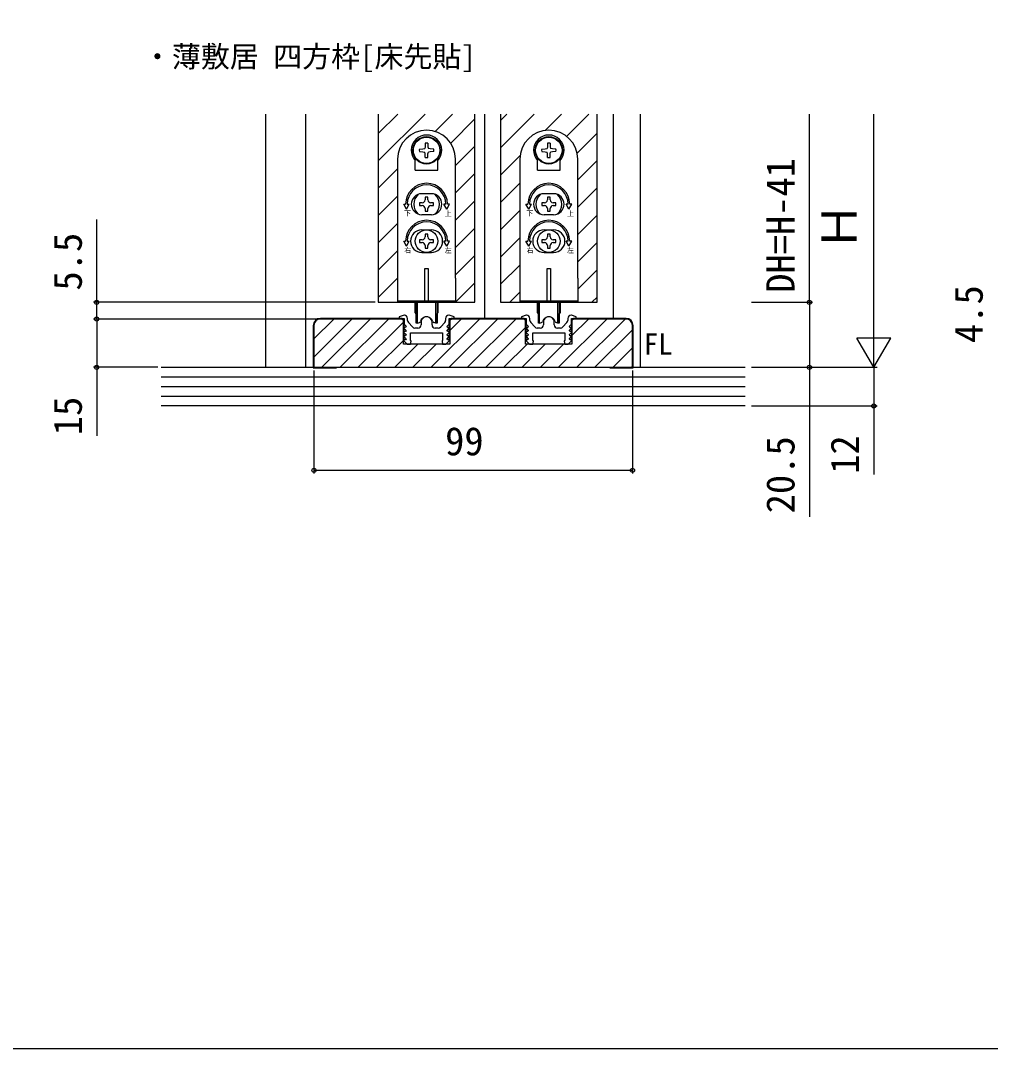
# Model space of a CAD drawing. Units: millimetres, scale not verified. Extents: x -525 to 525, y -783 to 779.
# Drawn here: x -117.9 to 183.6, y -783.3 to -463.8 of the extents above; entities that cross this region are included whole.
import ezdxf
from ezdxf.enums import TextEntityAlignment as Align

# ---------------------------------------------------------------- set-up
doc = ezdxf.new("R2010")
doc.units = ezdxf.units.MM
doc.header["$LTSCALE"] = 4
for name, color, linetype in [('0-2_USER1', 3, 'Continuous'), ('0-3_YKK_11', 7, 'Continuous'), ('0-4_YKK_12', 2, 'Continuous'), ('0-5_YKK_13', 4, 'Continuous'), ('0-7_YKK_D', 6, 'Continuous'), ('0-8_YKK_ZWAK', 7, 'Continuous'), ('0-9_YSS_K', 3, 'Continuous'), ('0-A_YSS_KE', 3, 'Continuous')]:
    doc.layers.add(name, color=color, linetype=linetype)
doc.styles.add('ＭＳ ゴシック', font='')
doc.styles.get('ＭＳ ゴシック').set_extended_font_data('MS Gothic')

msp = doc.modelspace()

# ---------------------------------------------------------------- linework, layer by layer
at = {"layer": '0-3_YKK_11'}
for p, q in [((2.416, -556.975), (2.416, -556.359)), ((3.918, -559.028), (2.673, -557.644)), ((6.616, -557.559), (6.616, -558.359)), ((10.016, -558.359), (10.016, -557.559)), ((13.959, -557.644), (12.714, -559.028)), ((14.216, -556.359), (14.216, -556.975)), ((40.416, -556.975), (40.416, -556.359)), ((41.918, -559.028), (40.673, -557.644)), ((44.616, -557.559), (44.616, -558.359)), ((48.016, -558.359), (48.016, -557.559)), ((51.959, -557.644), (50.714, -559.028)), ((52.216, -556.359), (52.216, -556.975)), ((5.616, -559.359), (4.661, -559.359)), ((11.971, -559.359), (11.016, -559.359)), ((43.616, -559.359), (42.661, -559.359)), ((49.971, -559.359), (49.016, -559.359))]:
    msp.add_line(p, q, dxfattribs=at)
for points in [[(1.416, -555.359), (1.316, -555.359), (-0.217, -555.85), (-0.137, -556.359), (1.316, -556.359), (1.316, -558.159), (1.927, -558.771), (1.767, -559.159), (1.404, -559.159), (1.29, -559.433), (1.927, -560.071), (1.767, -560.459), (1.404, -560.459), (1.29, -560.733), (1.927, -561.371), (1.767, -561.759), (1.404, -561.759), (1.29, -562.033), (1.927, -562.671), (1.767, -563.059), (1.404, -563.059), (1.29, -563.333), (2.316, -564.359), (3.316, -564.359), (3.503, -563.395), (3.316, -563.117), (3.316, -560.859)], [(3.316, -560.859), (13.316, -560.859), (13.316, -563.117), (13.128, -563.395), (13.316, -564.359), (14.316, -564.359), (15.342, -563.333), (15.228, -563.059), (14.865, -563.059), (14.704, -562.671), (15.342, -562.033), (15.228, -561.759), (14.865, -561.759), (14.704, -561.371), (15.342, -560.733), (15.228, -560.459), (14.865, -560.459), (14.704, -560.071), (15.342, -559.433), (15.228, -559.159), (14.865, -559.159), (14.704, -558.771), (15.316, -558.159), (15.316, -556.359), (16.769, -556.359), (16.848, -555.85), (15.316, -555.359), (15.216, -555.359)], [(39.416, -555.359), (39.316, -555.359), (37.783, -555.85), (37.863, -556.359), (39.316, -556.359), (39.316, -558.159), (39.927, -558.771), (39.767, -559.159), (39.404, -559.159), (39.29, -559.433), (39.927, -560.071), (39.767, -560.459), (39.404, -560.459), (39.29, -560.733), (39.927, -561.371), (39.767, -561.759), (39.404, -561.759), (39.29, -562.033), (39.927, -562.671), (39.767, -563.059), (39.404, -563.059), (39.29, -563.333), (40.316, -564.359), (41.316, -564.359), (41.503, -563.395), (41.316, -563.117), (41.316, -560.859)], [(41.316, -560.859), (51.316, -560.859), (51.316, -563.117), (51.128, -563.395), (51.316, -564.359), (52.316, -564.359), (53.342, -563.333), (53.228, -563.059), (52.865, -563.059), (52.704, -562.671), (53.342, -562.033), (53.228, -561.759), (52.865, -561.759), (52.704, -561.371), (53.342, -560.733), (53.228, -560.459), (52.865, -560.459), (52.704, -560.071), (53.342, -559.433), (53.228, -559.159), (52.865, -559.159), (52.704, -558.771), (53.316, -558.159), (53.316, -556.359), (54.769, -556.359), (54.848, -555.85), (53.316, -555.359), (53.216, -555.359)]]:
    msp.add_lwpolyline(points, dxfattribs=at)
for centre, radius, start, end in [((1.416, -556.359), 1, 0.00001, 89.99999), ((8.316, -557.559), 1.7, 359.99999, 180.00001), ((15.216, -556.359), 1, 90.00001, 179.99999), ((39.416, -556.359), 1, 0.00001, 89.99999), ((46.316, -557.559), 1.7, 359.99999, 180.00001), ((53.216, -556.359), 1, 90.00001, 179.99999), ((3.416, -556.975), 1, 180.00001, 221.98721), ((4.661, -558.359), 1, 221.98723, 270.00001), ((5.616, -558.359), 1, 270.00001, 359.99999), ((11.016, -558.359), 1, 180.00001, 269.99999), ((11.971, -558.359), 1, 269.99999, 318.01277), ((13.216, -556.975), 1, 318.01279, 359.99999), ((41.416, -556.975), 1, 180.00001, 221.98721), ((42.661, -558.359), 1, 221.98723, 270.00001), ((43.616, -558.359), 1, 270.00001, 359.99999), ((49.016, -558.359), 1, 180.00001, 269.99999), ((49.971, -558.359), 1, 269.99999, 318.01277), ((51.216, -556.975), 1, 318.01279, 359.99999)]:
    msp.add_arc(centre, radius, start, end, dxfattribs=at)
at = {"layer": '0-4_YKK_12'}
for p, q in [((-41.684, -571.559), (-41.684, -492.859)), ((-29.184, -571.559), (-29.184, -492.859)), ((-6.684, -492.859), (-6.684, -551.359)), ((-6.684, -498.912), (-0.63, -492.859)), ((-6.684, -507.398), (7.855, -492.859)), ((10.947, -498.252), (16.34, -492.859)), ((15.81, -501.874), (23.316, -494.368)), ((26.316, -492.859), (26.316, -556.559)), ((31.316, -492.859), (31.316, -551.359)), ((31.316, -494.853), (33.311, -492.859)), ((31.316, -503.339), (41.796, -492.859)), ((45.213, -497.926), (50.281, -492.859)), ((51.858, -499.767), (58.767, -492.859)), ((61.316, -551.359), (61.316, -492.859)), ((66.316, -492.859), (66.316, -556.559)), ((74.816, -571.559), (74.816, -492.859)), ((55.12, -504.99), (61.316, -498.794)), ((17.316, -508.853), (23.316, -502.853)), ((31.316, -511.824), (37.384, -505.756)), ((55.316, -513.28), (61.316, -507.28)), ((-6.684, -515.883), (-0.684, -509.883)), ((17.316, -517.339), (23.316, -511.339)), ((31.316, -520.309), (37.316, -514.309)), ((55.316, -521.765), (61.316, -515.765)), ((-6.684, -524.368), (-0.684, -518.368)), ((17.316, -525.824), (23.316, -519.824)), ((31.316, -528.794), (37.316, -522.794)), ((-6.684, -532.853), (-0.684, -526.853)), ((55.316, -530.25), (61.316, -524.25)), ((17.316, -534.309), (23.316, -528.309)), ((31.316, -537.28), (37.316, -531.28)), ((55.316, -538.736), (61.316, -532.736)), ((-6.684, -541.339), (-0.684, -535.339)), ((17.316, -542.794), (23.316, -536.794)), ((31.316, -545.765), (37.316, -539.765)), ((55.316, -547.221), (61.316, -541.221)), ((-6.684, -549.824), (-0.684, -543.824)), ((17.316, -551.28), (23.316, -545.28)), ((34.208, -551.359), (37.316, -548.25)), ((31.316, -551.359), (61.316, -551.359)), ((59.663, -551.359), (61.316, -549.706))]:
    msp.add_line(p, q, dxfattribs=at)
msp.add_lwpolyline([(-6.684, -551.359), (23.316, -551.359), (23.316, -492.859)], dxfattribs=at)
at = {"layer": '0-5_YKK_13'}
for p, q in [((7.897, -502.984), (7.748, -503.54)), ((7.916, -501.894), (7.897, -502.984)), ((8.716, -501.894), (8.735, -502.984)), ((8.735, -502.984), (8.884, -503.54)), ((9.44, -503.69), (8.884, -503.54)), ((9.44, -504.528), (8.884, -504.677)), ((10.53, -503.709), (9.44, -503.69)), ((10.53, -504.509), (9.44, -504.528)), ((45.897, -502.984), (45.748, -503.54)), ((45.916, -501.894), (45.897, -502.984)), ((46.716, -501.894), (46.735, -502.984)), ((46.735, -502.984), (46.884, -503.54)), ((47.44, -503.69), (46.884, -503.54)), ((47.44, -504.528), (46.884, -504.677)), ((48.53, -503.709), (47.44, -503.69)), ((48.53, -504.509), (47.44, -504.528)), ((-0.684, -506.859), (-0.684, -543.859)), ((4.816, -510.309), (4.816, -507.32)), ((11.816, -510.309), (11.816, -507.32)), ((17.316, -543.859), (17.316, -506.859)), ((37.316, -506.859), (37.316, -543.859)), ((42.816, -510.309), (42.816, -507.32)), ((49.816, -510.309), (49.816, -507.32)), ((55.316, -543.859), (55.316, -506.859)), ((4.816, -510.309), (11.816, -510.309)), ((42.816, -510.309), (49.816, -510.309)), ((9.816, -517.609), (6.816, -517.609)), ((47.816, -517.609), (44.816, -517.609)), ((6.996, -520.419), (6.116, -520.419)), ((6.116, -520.419), (6.116, -521.299)), ((7.876, -518.659), (7.876, -519.539)), ((8.756, -518.659), (7.876, -518.659)), ((8.756, -519.539), (8.756, -518.659)), ((10.516, -520.419), (9.636, -520.419)), ((10.516, -521.299), (10.516, -520.419)), ((44.996, -520.419), (44.116, -520.419)), ((44.116, -520.419), (44.116, -521.299)), ((45.876, -518.659), (45.876, -519.539)), ((46.756, -518.659), (45.876, -518.659)), ((46.756, -519.539), (46.756, -518.659)), ((48.516, -520.419), (47.636, -520.419)), ((48.516, -521.299), (48.516, -520.419)), ((1.2, -520.859), (1.816, -520.859)), ((2.066, -522.359), (1.2, -520.859)), ((2.066, -522.359), (2.932, -520.859)), ((2.316, -520.859), (2.932, -520.859)), ((6.116, -521.299), (6.996, -521.299)), ((7.876, -522.179), (7.876, -523.059)), ((7.876, -523.059), (8.756, -523.059)), ((8.756, -523.059), (8.756, -522.179)), ((9.636, -521.299), (10.516, -521.299)), ((14.316, -520.859), (13.7, -520.859)), ((14.566, -522.359), (13.7, -520.859)), ((39.2, -520.859), (39.816, -520.859)), ((40.066, -522.359), (39.2, -520.859)), ((40.066, -522.359), (40.932, -520.859)), ((40.316, -520.859), (40.932, -520.859)), ((44.116, -521.299), (44.996, -521.299)), ((45.876, -522.179), (45.876, -523.059)), ((45.876, -523.059), (46.756, -523.059)), ((46.756, -523.059), (46.756, -522.179)), ((47.636, -521.299), (48.516, -521.299)), ((52.316, -520.859), (51.7, -520.859)), ((52.566, -522.359), (51.7, -520.859)), ((9.816, -524.109), (6.816, -524.109)), ((47.816, -524.109), (44.816, -524.109)), ((6.816, -528.859), (9.816, -528.859)), ((7.876, -530.159), (7.876, -531.039)), ((8.756, -530.159), (7.876, -530.159)), ((8.756, -531.039), (8.756, -530.159)), ((44.816, -528.859), (47.816, -528.859)), ((45.876, -530.159), (45.876, -531.039)), ((46.756, -530.159), (45.876, -530.159)), ((46.756, -531.039), (46.756, -530.159)), ((1.2, -532.359), (1.816, -532.359)), ((2.066, -533.859), (1.2, -532.359)), ((2.066, -533.859), (2.932, -532.359)), ((2.316, -532.359), (2.932, -532.359)), ((6.996, -531.919), (6.116, -531.919)), ((6.116, -531.919), (6.116, -532.799)), ((6.116, -532.799), (6.996, -532.799)), ((10.516, -531.919), (9.636, -531.919)), ((9.636, -532.799), (10.516, -532.799)), ((10.516, -532.799), (10.516, -531.919)), ((14.566, -533.859), (13.7, -532.359)), ((14.316, -532.359), (13.7, -532.359)), ((14.566, -533.859), (15.432, -532.359)), ((15.432, -532.359), (14.816, -532.359)), ((39.2, -532.359), (39.816, -532.359)), ((40.066, -533.859), (39.2, -532.359)), ((40.066, -533.859), (40.932, -532.359)), ((40.316, -532.359), (40.932, -532.359)), ((44.996, -531.919), (44.116, -531.919)), ((44.116, -531.919), (44.116, -532.799)), ((44.116, -532.799), (44.996, -532.799)), ((48.516, -531.919), (47.636, -531.919)), ((47.636, -532.799), (48.516, -532.799)), ((48.516, -532.799), (48.516, -531.919)), ((52.566, -533.859), (51.7, -532.359)), ((52.316, -532.359), (51.7, -532.359)), ((52.566, -533.859), (53.432, -532.359)), ((53.432, -532.359), (52.816, -532.359)), ((6.816, -535.859), (9.816, -535.859)), ((7.876, -533.679), (7.876, -534.559)), ((7.876, -534.559), (8.756, -534.559)), ((8.756, -534.559), (8.756, -533.679)), ((44.816, -535.859), (47.816, -535.859)), ((45.876, -533.679), (45.876, -534.559)), ((45.876, -534.559), (46.756, -534.559)), ((46.756, -534.559), (46.756, -533.679)), ((7.816, -540.859), (8.816, -540.859)), ((7.816, -551.059), (7.816, -540.859)), ((8.816, -540.859), (8.816, -551.059)), ((45.816, -540.859), (46.816, -540.859)), ((45.816, -551.059), (45.816, -540.859)), ((46.816, -540.859), (46.816, -551.059)), ((-0.684, -543.859), (-0.684, -551.359)), ((37.316, -543.859), (37.316, -551.359)), ((-0.684, -550.859), (17.316, -550.859)), ((4.816, -554.607), (4.816, -551.359)), ((5.066, -557.859), (5.066, -551.359)), ((5.466, -557.859), (5.466, -551.359)), ((8.816, -551.059), (7.816, -551.059)), ((11.166, -557.859), (11.166, -551.359)), ((11.816, -551.359), (11.816, -554.607)), ((37.316, -550.859), (55.316, -550.859)), ((42.816, -554.607), (42.816, -551.359)), ((43.066, -557.859), (43.066, -551.359)), ((43.466, -557.859), (43.466, -551.359)), ((46.816, -551.059), (45.816, -551.059)), ((49.166, -557.859), (49.166, -551.359)), ((49.816, -551.359), (49.816, -554.607)), ((5.064, -554.902), (5.066, -554.903)), ((5.066, -554.859), (5.066, -557.859)), ((11.566, -557.859), (11.566, -554.859)), ((11.566, -554.903), (11.568, -554.902)), ((43.064, -554.902), (43.066, -554.903)), ((43.066, -554.859), (43.066, -557.859)), ((49.566, -557.859), (49.566, -554.859)), ((49.566, -554.903), (49.568, -554.902)), ((5.466, -557.859), (5.066, -557.859)), ((5.466, -557.859), (6.086, -557.633)), ((11.166, -557.859), (10.546, -557.633)), ((43.466, -557.859), (43.066, -557.859)), ((43.466, -557.859), (44.086, -557.633)), ((49.166, -557.859), (48.546, -557.633))]:
    msp.add_line(p, q, dxfattribs=at)
for points in [[(6.102, -503.709), (7.191, -503.69), (7.748, -503.54)], [(6.102, -504.509), (7.191, -504.528), (7.748, -504.677)], [(7.916, -506.323), (7.897, -505.233), (7.748, -504.677)], [(8.716, -506.323), (8.735, -505.233), (8.884, -504.677)], [(44.102, -503.709), (45.191, -503.69), (45.748, -503.54)], [(44.102, -504.509), (45.191, -504.528), (45.748, -504.677)], [(45.916, -506.323), (45.897, -505.233), (45.748, -504.677)], [(46.716, -506.323), (46.735, -505.233), (46.884, -504.677)], [(14.566, -522.359), (15.432, -520.859), (14.816, -520.859)], [(52.566, -522.359), (53.432, -520.859), (52.816, -520.859)], [(17.316, -543.859), (17.316, -551.359), (-0.684, -551.359)], [(55.316, -543.859), (55.316, -551.359), (37.316, -551.359)], [(11.566, -551.359), (11.566, -557.859), (11.166, -557.859)], [(49.566, -551.359), (49.566, -557.859), (49.166, -557.859)]]:
    msp.add_lwpolyline(points, dxfattribs=at)
for centre, radius in [((8.316, -504.109), 4.25), ((8.316, -504.109), 4.1), ((46.316, -504.109), 4.25), ((46.316, -504.109), 4.1), ((8.316, -532.359), 3.5), ((46.316, -532.359), 3.5)]:
    msp.add_circle(centre, radius, dxfattribs=at)
for centre, radius, start, end in [((8.316, -506.859), 9, 0, 180), ((46.316, -506.859), 9, 0, 180), ((8.316, -504.109), 4.75, 317.4631, 222.5369), ((46.316, -504.109), 4.75, 317.4631, 222.5369), ((8.316, -504.109), 2.25, 169.75965, 190.24035), ((8.316, -504.109), 2.25, 79.75965, 100.24035), ((8.316, -504.109), 2.25, 349.75965, 10.24035), ((46.316, -504.109), 2.25, 169.75965, 190.24035), ((46.316, -504.109), 2.25, 79.75965, 100.24035), ((46.316, -504.109), 2.25, 349.75965, 10.24035), ((8.316, -504.109), 2.25, 259.75965, 280.24035), ((46.316, -504.109), 2.25, 259.75965, 280.24035), ((8.316, -520.859), 6.5, 0, 180), ((46.316, -520.859), 6.5, 0, 180), ((8.316, -520.859), 6, 0, 180), ((6.816, -520.859), 3.25, 90, 270), ((9.816, -520.859), 3.25, 270, 90), ((46.316, -520.859), 6, 0, 180), ((44.816, -520.859), 3.25, 90, 270), ((47.816, -520.859), 3.25, 270, 90), ((8.316, -520.859), 4, 129.83844, 230.16156), ((6.996, -519.539), 0.88, 270, 0), ((9.636, -519.539), 0.88, 180, 270), ((8.316, -520.859), 4, 309.83844, 50.16156), ((46.316, -520.859), 4, 129.83844, 230.16156), ((44.996, -519.539), 0.88, 270, 0), ((47.636, -519.539), 0.88, 180, 270), ((46.316, -520.859), 4, 309.83844, 50.16156), ((6.996, -522.179), 0.88, 0, 90), ((9.636, -522.179), 0.88, 90, 180), ((44.996, -522.179), 0.88, 0, 90), ((47.636, -522.179), 0.88, 90, 180), ((8.316, -532.359), 6.5, 0, 180), ((8.316, -532.359), 6, 0, 180), ((46.316, -532.359), 6.5, 0, 180), ((46.316, -532.359), 6, 0, 180), ((6.816, -532.359), 3.5, 90, 270), ((9.816, -532.359), 3.5, 270, 90), ((44.816, -532.359), 3.5, 90, 270), ((47.816, -532.359), 3.5, 270, 90), ((6.996, -531.039), 0.88, 270, 0), ((6.996, -533.679), 0.88, 0, 90), ((9.636, -531.039), 0.88, 180, 270), ((9.636, -533.679), 0.88, 90, 180), ((44.996, -531.039), 0.88, 270, 0), ((44.996, -533.679), 0.88, 0, 90), ((47.636, -531.039), 0.88, 180, 270), ((47.636, -533.679), 0.88, 90, 180), ((5.116, -554.607), 0.3, 180, 260), ((8.316, -557.859), 2, 16.15012, 163.84988), ((11.516, -554.607), 0.3, 280, 0), ((43.116, -554.607), 0.3, 180, 260), ((46.316, -557.859), 2, 16.15012, 163.84988), ((49.516, -554.607), 0.3, 280, 0), ((5.915, -557.163), 0.5, 290, 343.84988), ((10.717, -557.163), 0.5, 196.15012, 250), ((43.915, -557.163), 0.5, 290, 343.84988), ((48.717, -557.163), 0.5, 196.15012, 250)]:
    msp.add_arc(centre, radius, start, end, dxfattribs=at)
at = {"layer": '0-7_YKK_D'}
for p, q in [((127.316, -551.359), (127.316, -492.859)), ((147.316, -561.059), (147.316, -492.859)), ((-7.684, -551.359), (-95.184, -551.359)), ((109.3, -551.359), (128.316, -551.359)), ((109.3, -551.359), (128.316, -551.359)), ((147.316, -571.559), (147.316, -553.372)), ((-25.684, -556.559), (-95.184, -556.559)), ((-25.684, -556.559), (-95.184, -556.559)), ((147.316, -571.559), (142.066, -562.465)), ((152.566, -562.465), (142.066, -562.465)), ((147.316, -571.559), (152.566, -562.465)), ((-75.184, -571.559), (-95.184, -571.559)), ((109.316, -571.559), (148.316, -571.559)), ((109.316, -571.559), (148.316, -571.559)), ((109.316, -571.559), (128.316, -571.559)), ((-26.684, -572.559), (-26.684, -604.559)), ((72.316, -572.559), (72.316, -604.559)), ((109.316, -583.559), (148.316, -583.559)), ((-26.684, -603.559), (72.316, -603.559))]:
    msp.add_line(p, q, dxfattribs=at)
for points in [[(-94.184, -556.559), (-94.184, -551.359), (-94.184, -525.581)], [(127.316, -551.359), (127.316, -571.559), (127.316, -618.063)], [(-94.184, -556.559), (-94.184, -571.559), (-94.184, -592.836)], [(147.316, -571.559), (147.316, -583.559), (147.316, -604.836)]]:
    msp.add_lwpolyline(points, dxfattribs=at)
for centre in [(-94.184, -551.359), (127.316, -551.359), (127.316, -551.359), (-94.184, -556.559), (-94.184, -556.559), (-94.184, -571.559), (127.316, -571.559), (147.316, -583.559), (-26.684, -603.559), (72.316, -603.559)]:
    msp.add_circle(centre, 0.637, dxfattribs=at)
at = {"layer": '0-8_YKK_ZWAK'}
msp.add_lwpolyline([(-525, -783.3), (525, -783.3), (525, 746.7)], dxfattribs=at)
at = {"layer": '0-9_YSS_K'}
for p, q in [((-26.684, -562.723), (-20.519, -556.559)), ((-26.684, -568.38), (-14.862, -556.559)), ((-24.205, -571.559), (-9.205, -556.559)), ((-18.549, -571.559), (-3.549, -556.559)), ((-12.892, -571.559), (1.116, -557.551)), ((9.736, -571.559), (24.736, -556.559)), ((15.392, -571.559), (30.392, -556.559)), ((15.516, -560.121), (19.079, -556.559)), ((21.049, -571.559), (36.049, -556.559)), ((26.706, -571.559), (39.116, -559.149)), ((49.334, -571.559), (64.334, -556.559)), ((53.516, -561.719), (58.677, -556.559)), ((54.99, -571.559), (69.99, -556.559)), ((60.647, -571.559), (72.316, -559.89)), ((-7.235, -571.559), (1.116, -563.208)), ((-1.578, -571.559), (5.622, -564.359)), ((4.079, -571.559), (11.279, -564.359)), ((32.363, -571.559), (39.563, -564.359)), ((38.02, -571.559), (45.22, -564.359)), ((43.677, -571.559), (50.877, -564.359)), ((66.304, -571.559), (72.316, -565.547)), ((-74.184, -571.559), (107.316, -571.559)), ((71.961, -571.559), (72.316, -571.204)), ((-74.184, -574.559), (107.316, -574.559)), ((-74.184, -577.559), (107.316, -577.559)), ((-74.184, -580.559), (107.316, -580.559)), ((107.316, -583.559), (-74.184, -583.559))]:
    msp.add_line(p, q, dxfattribs=at)
at = {"layer": '0-A_YSS_KE'}
for p, q in [((72.316, -571.559), (72.316, -558.559)), ((1.116, -563.259), (1.316, -563.259)), ((15.516, -563.259), (15.316, -563.259)), ((39.116, -563.259), (39.316, -563.259)), ((53.516, -563.259), (53.316, -563.259)), ((-19.684, -571.559), (-19.684, -571.759)), ((65.316, -571.559), (65.316, -571.759))]:
    msp.add_line(p, q, dxfattribs=at)
for points in [[(-26.884, -558.559), (-26.884, -571.759), (-19.684, -571.759)], [(-26.684, -558.559), (-26.684, -571.559), (-19.684, -571.559), (65.316, -571.559), (72.316, -571.559)], [(1.316, -563.259), (1.316, -556.976), (0.699, -556.359), (-24.684, -556.359)], [(70.316, -556.559), (54.016, -556.559), (53.516, -557.059), (53.516, -563.259), (53.516, -564.359), (39.116, -564.359), (39.116, -563.259), (39.116, -557.059), (38.616, -556.559), (16.016, -556.559), (15.516, -557.059), (15.516, -563.259), (15.516, -564.359), (1.116, -564.359), (1.116, -563.259), (1.116, -557.059), (0.616, -556.559), (-24.684, -556.559)], [(39.316, -563.259), (39.316, -556.976), (38.699, -556.359), (15.933, -556.359), (15.316, -556.976), (15.316, -563.259)], [(70.316, -556.359), (53.933, -556.359), (53.316, -556.976), (53.316, -563.259)], [(65.316, -571.759), (72.516, -571.759), (72.516, -558.559)]]:
    msp.add_lwpolyline(points, dxfattribs=at)
for centre, radius, start, end in [((-24.684, -558.559), 2.2, 90, 180), ((-24.684, -558.559), 2, 90, 180), ((70.316, -558.559), 2.2, 0, 90), ((70.316, -558.559), 2, 0, 90)]:
    msp.add_arc(centre, radius, start, end, dxfattribs=at)

# ---------------------------------------------------------------- texts
at = {"layer": '0-2_USER1', "style": 'ＭＳ ゴシック'}
for s, p in [('・薄敷居 四方枠[床先貼]', (-79.832, -480.246)), ('FL', (75.793, -569.559))]:
    msp.add_text(s, height=6.598, dxfattribs=at).set_placement(p, align=Align.BOTTOM_LEFT)
at = {"layer": '0-5_YKK_13', "style": 'ＭＳ ゴシック'}
for s, p in [('下', (1.286, -524.902)), ('上', (13.961, -525.071)), ('下', (39.286, -524.902)), ('上', (51.961, -525.071)), ('右', (1.395, -536.427)), ('左', (13.936, -536.463)), ('右', (39.395, -536.427)), ('左', (51.936, -536.463))]:
    msp.add_text(s, height=1.558, dxfattribs=at).set_placement(p, align=Align.BOTTOM_LEFT)
at = {"layer": '0-7_YKK_D', "style": 'ＭＳ ゴシック'}
for s, height, p in [('DH=H-41', 8.798, (125.316, -548.412)), ('Ｈ', 11, (145.316, -535.311)), ('5.5', 8.798, (-96.184, -547.695)), ('4.5', 8.798, (183.816, -564.009)), ('15', 8.798, (-96.184, -592.677)), ('20.5', 8.798, (125.316, -616.949)), ('12', 8.798, (145.316, -604.677))]:
    msp.add_text(s, height=height, rotation=90, dxfattribs=at).set_placement(p, align=Align.BOTTOM_LEFT)
msp.add_text('99', height=8.798, dxfattribs=at).set_placement((14.089, -601.559), align=Align.BOTTOM_LEFT)

doc.saveas('drawing.dxf')
